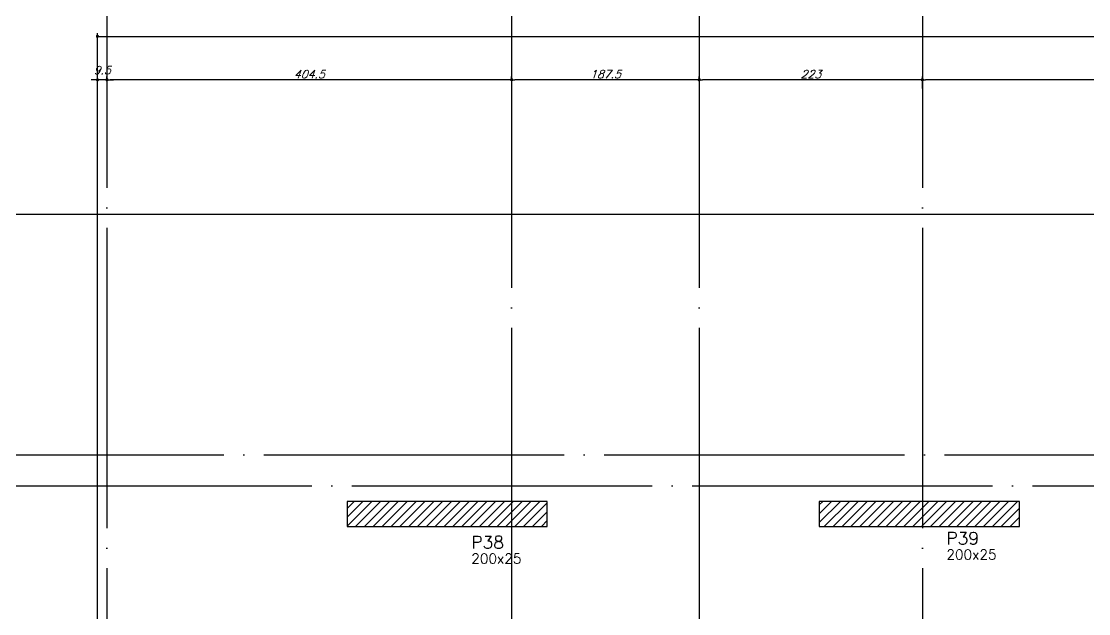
# Model space of a CAD drawing. Header units: millimetres. Extents: x -4122 to 5523, y -2094 to 2406.
# Drawn here: x -295 to 772, y 1216 to 1808 of the extents above; entities that cross this region are included whole.
import ezdxf
from ezdxf.enums import TextEntityAlignment as Align

# ---------------------------------------------------------------- set-up
doc = ezdxf.new("R2010")
doc.units = ezdxf.units.MM
doc.header["$LTSCALE"] = 50
doc.linetypes.add('EIXO', pattern=[6.8, 6, -0.4, 0, -0.4])
for name, color, linetype in [('F-COTAS', 106, 'Continuous'), ('F-EIXO', 12, 'EIXO'), ('F-PILARES-DIM', 172, 'Continuous'), ('F-PILARES-HACH', 174, 'Continuous'), ('F-PILARES-NOME', 170, 'Continuous'), ('F-PILARES-S', 170, 'Continuous'), ('F-TEXTO', 6, 'Continuous')]:
    doc.layers.add(name, color=color, linetype=linetype)
doc.styles.add('CP-TEXT-INCL', font='simplex.shx', dxfattribs={"oblique": 20})
doc.styles.add('MCP', font='simplex.shx')
doc.styles.add('ROMANS', font='simplex.shx')
doc.dimstyles.new('CP-COTAS-50', dxfattribs={"dimscale": 0.64, "dimtxt": 12.5, "dimasz": 5, "dimexe": 5, "dimexo": 5, "dimgap": 2.5, "dimtad": 1, "dimdec": 1, "dimdsep": 46, "dimtxsty": 'CP-TEXT-INCL', "dimblk1": 'DOT', "dimblk2": 'DOT', "dimsah": 1, "dimcen": 9, "dimclrd": 256, "dimclre": 256, "dimclrt": 256, "dimadec": 0, "dimazin": 0, "dimtfac": 1, "dimtdec": 1, "dimtmove": 2, "dimatfit": 3, "dimldrblk": 'DOT', "dimfxl": 0, "dimtolj": 1, "dimarcsym": 0})
pattern_1 = [(45, (0, 0), (-4.419417, 4.419417), [])]

# ---------------------------------------------------------------- blocks, each defined once
blk = doc.blocks.new('*U26')
at = {"layer": 'F-EIXO'}
blk.add_line((0, 0), (7397, 0), dxfattribs=at)
at = {"layer": 'F-TEXTO', "style": 'ROMANS'}
blk.add_attdef('EIXO', text='', height=17.5, dxfattribs=at).set_placement((-28.2072, 0), align=Align.MIDDLE_CENTER)
blk = doc.blocks.new('*U32')
at = {"layer": 'F-EIXO'}
blk.add_line((0, 0), (7484.954, 0), dxfattribs=at)
at = {"layer": 'F-TEXTO', "style": 'ROMANS'}
blk.add_attdef('EIXO', text='', height=17.5, dxfattribs=at).set_placement((-28.2072, 0), align=Align.MIDDLE_CENTER)
blk = doc.blocks.new('*U28')
at = {"layer": 'F-EIXO'}
blk.add_line((0, 0), (0, -3377.9), dxfattribs=at)
at = {"layer": 'F-TEXTO', "style": 'ROMANS'}
blk.add_attdef('EIXO', text='', height=17.5, rotation=360, dxfattribs=at).set_placement((0, 28.2), align=Align.MIDDLE_CENTER)
blk = doc.blocks.new('*U29')
at = {"layer": 'F-EIXO'}
blk.add_line((0, 0), (0, -3477.9), dxfattribs=at)
at = {"layer": 'F-TEXTO', "style": 'ROMANS'}
blk.add_attdef('EIXO', text='', height=17.5, rotation=360, dxfattribs=at).set_placement((0, 28.2), align=Align.MIDDLE_CENTER)
blk = doc.blocks.new('*U31')
at = {"layer": 'F-EIXO'}
blk.add_line((0, 0), (7378.2, 0), dxfattribs=at)
at = {"layer": 'F-TEXTO', "style": 'ROMANS'}
blk.add_attdef('EIXO', text='', height=17.5, dxfattribs=at).set_placement((-28.2, 0), align=Align.MIDDLE_CENTER)
blk = doc.blocks.new('_DOT')
at = {"color": 0, "linetype": 'ByBlock'}
blk.add_line((-0.5, 0), (-1, 0), dxfattribs=at)
at = {"color": 0, "linetype": 'ByBlock', "const_width": 0.5}
blk.add_lwpolyline([(-0.25, 0, 1), (0.25, 0, 1)], format="xyb", close=True, dxfattribs=at)
blk = doc.blocks.new('*D79')
at = {"layer": 'DEFPOINTS', "color": 0, "linetype": 'Continuous', "transparency": 16777216}
for p in [(3284.5, 1792.6), (3284.5, 1699.5), (-219, 1154.5)]:
    blk.add_point(p, dxfattribs=at)
at = {"layer": 'F-COTAS', "linetype": 'Continuous', "lineweight": -2, "transparency": 16777216}
for p, q in [((-219, 1157.7), (-219, 1795.8)), ((-215.8, 1792.6), (3281.3, 1792.6)), ((3284.5, 1702.7), (3284.5, 1795.8))]:
    blk.add_line(p, q, dxfattribs=at)
at = {"layer": 'F-COTAS', "linetype": 'Continuous', "lineweight": -2, "transparency": 16777216, "xscale": 3.2, "yscale": 3.2, "zscale": 3.2, "rotation": 180}
blk.add_blockref('_DOT', (-219, 1792.6), dxfattribs=at)
at = {"layer": 'F-COTAS', "linetype": 'Continuous', "lineweight": -2, "transparency": 16777216, "xscale": 3.2, "yscale": 3.2, "zscale": 3.2}
blk.add_blockref('_DOT', (3284.5, 1792.6), dxfattribs=at)
at = {"layer": 'F-COTAS', "linetype": 'Continuous', "transparency": 16777216, "insert": (1532.8, 1798.2), "char_height": 8, "attachment_point": 5, "style": 'CP-TEXT-INCL'}
blk.add_mtext('\\A1;3503.5', dxfattribs=at)
blk = doc.blocks.new('*D87')
at = {"layer": 'DEFPOINTS', "color": 0, "linetype": 'Continuous', "transparency": 16777216}
for p in [(605.5, 1749.2), (605.5, 1737.2), (1128, 1737.2)]:
    blk.add_point(p, dxfattribs=at)
at = {"layer": 'F-COTAS', "linetype": 'Continuous', "lineweight": -2, "transparency": 16777216}
for p, q in [((605.5, 1740.4), (605.5, 1752.4)), ((1128, 1740.4), (1128, 1752.4)), ((1124.8, 1749.2), (608.7, 1749.2))]:
    blk.add_line(p, q, dxfattribs=at)
at = {"layer": 'F-COTAS', "linetype": 'Continuous', "lineweight": -2, "transparency": 16777216, "xscale": 3.2, "yscale": 3.2, "zscale": 3.2, "rotation": 180}
blk.add_blockref('_DOT', (605.5, 1749.2), dxfattribs=at)
at = {"layer": 'F-COTAS', "linetype": 'Continuous', "lineweight": -2, "transparency": 16777216, "xscale": 3.2, "yscale": 3.2, "zscale": 3.2}
blk.add_blockref('_DOT', (1128, 1749.2), dxfattribs=at)
at = {"layer": 'F-COTAS', "linetype": 'Continuous', "transparency": 16777216, "insert": (866.7, 1754.8), "char_height": 8, "attachment_point": 5, "style": 'CP-TEXT-INCL'}
blk.add_mtext('\\A1;522.5', dxfattribs=at)
blk = doc.blocks.new('*D88')
at = {"layer": 'DEFPOINTS', "color": 0, "linetype": 'Continuous', "transparency": 16777216}
for p in [(382.5, 1749.2), (382.5, 1747.5), (605.5, 1737.2)]:
    blk.add_point(p, dxfattribs=at)
at = {"layer": 'F-COTAS', "linetype": 'Continuous', "lineweight": -2, "transparency": 16777216}
for p, q in [((382.5, 1750.7), (382.5, 1752.4)), ((605.5, 1740.4), (605.5, 1752.4)), ((602.3, 1749.2), (385.7, 1749.2))]:
    blk.add_line(p, q, dxfattribs=at)
at = {"layer": 'F-COTAS', "linetype": 'Continuous', "lineweight": -2, "transparency": 16777216, "xscale": 3.2, "yscale": 3.2, "zscale": 3.2, "rotation": 180}
blk.add_blockref('_DOT', (382.5, 1749.2), dxfattribs=at)
at = {"layer": 'F-COTAS', "linetype": 'Continuous', "lineweight": -2, "transparency": 16777216, "xscale": 3.2, "yscale": 3.2, "zscale": 3.2}
blk.add_blockref('_DOT', (605.5, 1749.2), dxfattribs=at)
at = {"layer": 'F-COTAS', "linetype": 'Continuous', "transparency": 16777216, "insert": (494, 1754.8), "char_height": 8, "attachment_point": 5, "style": 'CP-TEXT-INCL'}
blk.add_mtext('\\A1;223', dxfattribs=at)
blk = doc.blocks.new('*D89')
at = {"layer": 'DEFPOINTS', "color": 0, "linetype": 'Continuous', "transparency": 16777216}
for p in [(195, 1749.2), (195, 1747.5), (382.5, 1747.5)]:
    blk.add_point(p, dxfattribs=at)
at = {"layer": 'F-COTAS', "linetype": 'Continuous', "lineweight": -2, "transparency": 16777216}
for p, q in [((195, 1750.7), (195, 1752.4)), ((382.5, 1750.7), (382.5, 1752.4)), ((379.3, 1749.2), (198.2, 1749.2))]:
    blk.add_line(p, q, dxfattribs=at)
at = {"layer": 'F-COTAS', "linetype": 'Continuous', "lineweight": -2, "transparency": 16777216, "xscale": 3.2, "yscale": 3.2, "zscale": 3.2, "rotation": 180}
blk.add_blockref('_DOT', (195, 1749.2), dxfattribs=at)
at = {"layer": 'F-COTAS', "linetype": 'Continuous', "lineweight": -2, "transparency": 16777216, "xscale": 3.2, "yscale": 3.2, "zscale": 3.2}
blk.add_blockref('_DOT', (382.5, 1749.2), dxfattribs=at)
at = {"layer": 'F-COTAS', "linetype": 'Continuous', "transparency": 16777216, "insert": (288.7, 1754.8), "char_height": 8, "attachment_point": 5, "style": 'CP-TEXT-INCL'}
blk.add_mtext('\\A1;187.5', dxfattribs=at)
blk = doc.blocks.new('*D90')
at = {"layer": 'DEFPOINTS', "color": 0, "linetype": 'Continuous', "transparency": 16777216}
for p in [(-209.5, 1749.2), (-209.5, 1747.5), (195, 1747.5)]:
    blk.add_point(p, dxfattribs=at)
at = {"layer": 'F-COTAS', "linetype": 'Continuous', "lineweight": -2, "transparency": 16777216}
for p, q in [((-209.5, 1750.7), (-209.5, 1752.4)), ((195, 1750.7), (195, 1752.4)), ((191.8, 1749.2), (-206.3, 1749.2))]:
    blk.add_line(p, q, dxfattribs=at)
at = {"layer": 'F-COTAS', "linetype": 'Continuous', "lineweight": -2, "transparency": 16777216, "xscale": 3.2, "yscale": 3.2, "zscale": 3.2, "rotation": 180}
blk.add_blockref('_DOT', (-209.5, 1749.2), dxfattribs=at)
at = {"layer": 'F-COTAS', "linetype": 'Continuous', "lineweight": -2, "transparency": 16777216, "xscale": 3.2, "yscale": 3.2, "zscale": 3.2}
blk.add_blockref('_DOT', (195, 1749.2), dxfattribs=at)
at = {"layer": 'F-COTAS', "linetype": 'Continuous', "transparency": 16777216, "insert": (-7.3, 1754.8), "char_height": 8, "attachment_point": 5, "style": 'CP-TEXT-INCL'}
blk.add_mtext('\\A1;404.5', dxfattribs=at)
blk = doc.blocks.new('*D91')
at = {"layer": 'DEFPOINTS', "color": 0, "linetype": 'Continuous', "transparency": 16777216}
for p in [(-219, 1749.2), (-219, 1743), (-209.5, 1747.5)]:
    blk.add_point(p, dxfattribs=at)
at = {"layer": 'F-COTAS', "linetype": 'Continuous', "lineweight": -2, "transparency": 16777216}
for p, q in [((-219, 1746.2), (-219, 1752.4)), ((-209.5, 1750.7), (-209.5, 1752.4)), ((-222.2, 1749.2), (-225.4, 1749.2)), ((-209.5, 1749.2), (-219, 1749.2)), ((-206.3, 1749.2), (-203.1, 1749.2))]:
    blk.add_line(p, q, dxfattribs=at)
at = {"layer": 'F-COTAS', "linetype": 'Continuous', "lineweight": -2, "transparency": 16777216, "xscale": 3.2, "yscale": 3.2, "zscale": 3.2}
blk.add_blockref('_DOT', (-219, 1749.2), dxfattribs=at)
at = {"layer": 'F-COTAS', "linetype": 'Continuous', "lineweight": -2, "transparency": 16777216, "xscale": 3.2, "yscale": 3.2, "zscale": 3.2, "rotation": 180}
blk.add_blockref('_DOT', (-209.5, 1749.2), dxfattribs=at)
at = {"layer": 'F-COTAS', "linetype": 'Continuous', "transparency": 16777216, "insert": (-214.3, 1758.8), "char_height": 8, "attachment_point": 5, "style": 'CP-TEXT-INCL'}
blk.add_mtext('\\A1;9.5', dxfattribs=at)

msp = doc.modelspace()

# ---------------------------------------------------------------- hatches: boundary and pattern name
at = {"layer": 'F-PILARES-HACH', "linetype": 'Continuous'}
h = msp.add_hatch(dxfattribs=at)
h.set_pattern_fill('ANSI31', color=256, scale=50, style=0)
h.set_pattern_definition(pattern_1)
h.paths.add_polyline_path([(30.5, 1303), (230.5, 1303), (230.5, 1328), (30.5, 1328)], flags=16)
h = msp.add_hatch(dxfattribs=at)
h.set_pattern_fill('ANSI31', color=256, scale=50, style=0)
h.set_pattern_definition(pattern_1)
h.paths.add_polyline_path([(502.5, 1303), (702.5, 1303), (702.5, 1328), (502.5, 1328)], flags=16)

# ---------------------------------------------------------------- linework, layer by layer
at = {"layer": 'F-EIXO'}
msp.add_line((-3621.135, 1615), (3550.572, 1615), dxfattribs=at)
at = {"layer": 'F-PILARES-S', "linetype": 'Continuous'}
for points in [[(30.5, 1303), (230.5, 1303), (230.5, 1328), (30.5, 1328), (30.5, 1303)], [(502.5, 1303), (702.5, 1303), (702.5, 1328), (502.5, 1328), (502.5, 1303)]]:
    msp.add_lwpolyline(points, dxfattribs=at)

# ---------------------------------------------------------------- block references
at = {"layer": 'F-EIXO', "linetype": 'Continuous'}
for name, p in [('*U29', (-209.5, 1941.357)), ('*U29', (605.5, 1941.357)), ('*U28', (195, 1841.357)), ('*U28', (382.5, 1841.357)), ('*U31', (-3705.761, 1615)), ('*U32', (-3793.715, 1374.5)), ('*U26', (-3705.761, 1343.5))]:
    msp.add_blockref(name, p, dxfattribs=at)

# ---------------------------------------------------------------- texts
at = {"layer": 'F-PILARES-DIM', "linetype": 'Continuous', "style": 'MCP'}
for p in [(154.639, 1265.893), (629.495, 1269.884)]:
    msp.add_text('200x25', height=10, dxfattribs=at).set_placement(p)
at = {"layer": 'F-PILARES-NOME', "linetype": 'Continuous', "style": 'MCP'}
for s, p in [('P38', (154.639, 1280.893)), ('P39', (629.495, 1284.884))]:
    msp.add_text(s, height=12.5, dxfattribs=at).set_placement(p)

# ---------------------------------------------------------------- dimensions: what is measured, and where the dimension line sits
at = {"layer": 'F-COTAS', "linetype": 'Continuous'}
for base, p1, p2, picture, middle in [((3284.5, 1792.612), (-219, 1154.5), (3284.5, 1699.5), '*D79', (1532.75, 1798.212)), ((-219, 1749.22), (-209.5, 1747.53), (-219, 1743), '*D91', (-214.25, 1758.82)), ((-209.5, 1749.22), (195, 1747.53), (-209.5, 1747.53), '*D90', (-7.25, 1754.82)), ((195, 1749.22), (382.5, 1747.53), (195, 1747.53), '*D89', (288.75, 1754.82)), ((382.5, 1749.22), (605.5, 1737.169), (382.5, 1747.53), '*D88', (494, 1754.82)), ((605.5, 1749.22), (1128, 1737.169), (605.5, 1737.169), '*D87', (866.75, 1754.82))]:
    dim = msp.add_linear_dim(base=base, p1=p1, p2=p2, dimstyle='CP-COTAS-50', dxfattribs=at)
    dim.commit()
    dim.dimension.update_dxf_attribs({"geometry": picture, "text_midpoint": middle})

doc.saveas('drawing.dxf')
